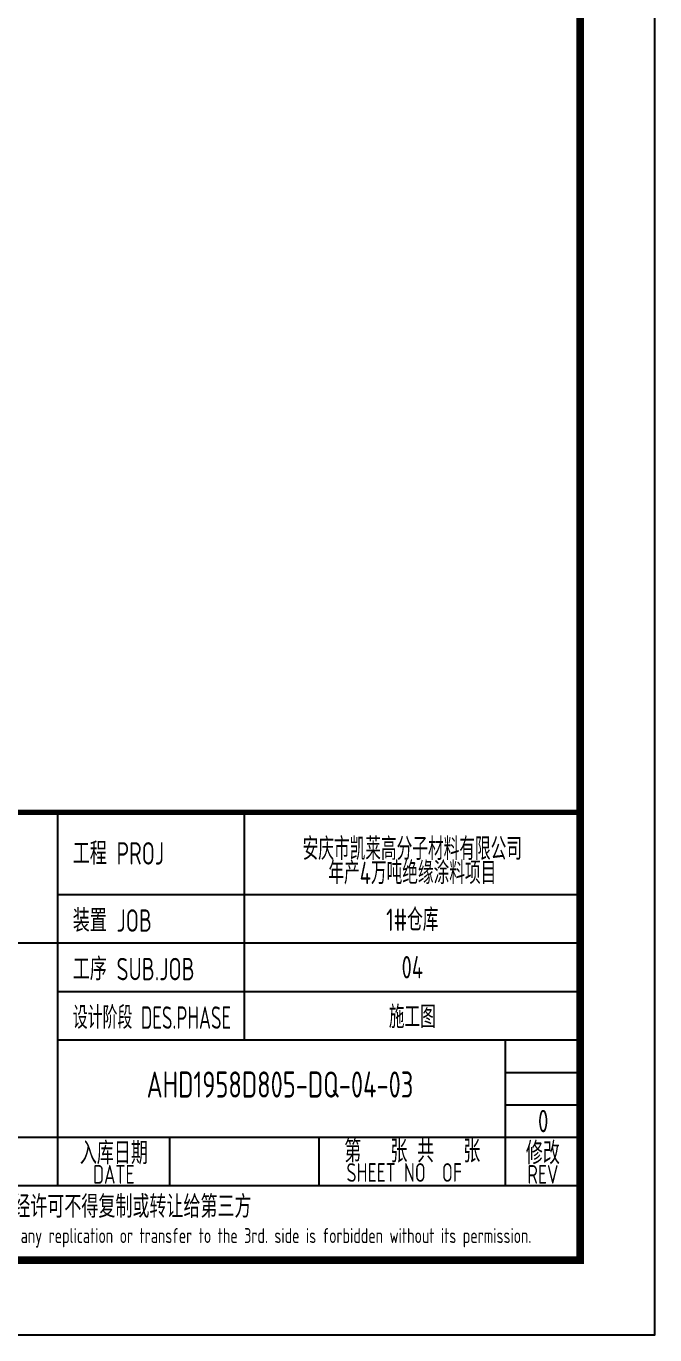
# Model space of a CAD drawing. Extents: x 4532298 to 10139194, y -639876 to -207028.
# Drawn here: x 4625885 to 4634310, y -350159 to -332626 of the extents above; entities that cross this region are included whole.
import ezdxf
from ezdxf.enums import TextEntityAlignment as Align

# ---------------------------------------------------------------- set-up
doc = ezdxf.new("R2010")
doc.units = 0
doc.header["$LTSCALE"] = 1000
doc.header["$MEASUREMENT"] = 0
doc.layers.get('0').update_dxf_attribs({"linetype": 'CONTINUOUS'})
doc.layers.add('AXIS', color=3, linetype='CONTINUOUS')
doc.layers.add('PUB_TITLE', color=4, linetype='CONTINUOUS')
doc.styles.add('AHD', font='sceie.shx', dxfattribs={"width": 0.7, "bigfont": 'sceic.shx'})
doc.styles.add('sceie', font='sceie.shx', dxfattribs={"width": 0.7, "bigfont": 'sceic.shx'})
doc.styles.add('TSSD_Rein', font='Tssdeng.shx', dxfattribs={"width": 0.7, "bigfont": 'hztxt.shx'})

msp = doc.modelspace()

# ---------------------------------------------------------------- linework, layer by layer
for p, q in [((4626310.2, -348158.8), (4626310.2, -343158.8)), ((4628810.2, -346208.8), (4628810.2, -343158.8)), ((4633310.2, -349158.8), (4633310.2, -343158.8)), ((4626310.2, -344258.8), (4633310.2, -344258.8)), ((4615310.2, -344908.8), (4633310.2, -344908.8)), ((4626310.2, -345558.8), (4633310.2, -345558.8)), ((4626310.2, -346208.8), (4633310.2, -346208.8)), ((4632310.2, -348158.8), (4632310.2, -346208.8)), ((4632310.2, -346642.2), (4633310.2, -346642.2)), ((4632310.2, -347075.5), (4633310.2, -347075.5)), ((4615310.2, -347508.8), (4633310.2, -347508.8)), ((4627810.2, -348158.8), (4627810.2, -347508.8)), ((4629810.2, -348158.8), (4629810.2, -347508.8)), ((4615310.2, -348158.8), (4633310.2, -348158.8)), ((4615310.2, -349158.8), (4633310.2, -349158.8))]:
    msp.add_line(p, q)
msp.add_lwpolyline([(4633310.2, -343158.8, 70, 70, 0), (4615310.2, -343158.8, 70, 70, 0), (4615310.2, -349158.8, 0, 0, 0)], format="xyseb")
at = {"layer": 'PUB_TITLE', "color": 4}
msp.add_lwpolyline([(4550210.2, -350158.8), (4634310.2, -350158.8), (4634310.2, -290758.8), (4550210.2, -290758.8)], close=True, dxfattribs=at)
at = {"layer": 'PUB_TITLE', "color": 4, "const_width": 100}
msp.add_lwpolyline([(4552710.2, -349158.8), (4633310.2, -349158.8), (4633310.2, -291758.8), (4552710.2, -291758.8)], close=True, dxfattribs=at)

# ---------------------------------------------------------------- texts
at = {"style": 'AHD'}
for s, width, p in [('工程 PROJ', 0.8, (4626510.2, -343858.8)), ('工程 PROJ', 0.8, (4626510.2, -343858.8)), ('装置 JOB', 0.8, (4626510.2, -344758.8)), ('装置 JOB', 0.8, (4626510.2, -344758.8)), ('工序 SUB.JOB', 0.8, (4626510.2, -345408.8)), ('工序 SUB.JOB', 0.8, (4626510.2, -345408.8)), ('设计阶段 DES.PHASE', 0.7, (4626510.2, -346058.8)), ('设计阶段 DES.PHASE', 0.7, (4626510.2, -346058.8))]:
    msp.add_text(s, height=300, dxfattribs=dict(at, width=width)).set_placement(p)
at = {"style": 'AHD', "width": 0.8}
for s, height, p in [('入库日期', 300, (4627060.2, -347708.8)), ('入库日期', 300, (4627060.2, -347708.8)), ('第   张 共   张', 300, (4631060.2, -347683.8)), ('修改', 300, (4632810.2, -347708.8)), ('修改', 300, (4632810.2, -347708.8)), ('DATE', 250, (4627060.2, -348008.8)), ('DATE', 250, (4627060.2, -348008.8)), ('SHEET NO  OF  ', 250, (4631060.2, -347983.8)), ('SHEET NO  OF  ', 250, (4631060.2, -347983.8)), ('REV', 250, (4632810.2, -348008.8)), ('REV', 250, (4632810.2, -348008.8)), ('本文件专有权属安徽华东化工医药工程有限责任公司所有,未经许可不得复制或转让给第三方', 300, (4624310.2, -348458.8)), ('本文件专有权属安徽华东化工医药工程有限责任公司所有,未经许可不得复制或转让给第三方', 300, (4624310.2, -348458.8)), ('The proprietary right of this document belongs to Anhui Huadong Chemical And Medical Engineering  Co.,Ltd.  and any replication or transfer to the 3rd. side is forbidden without its permission. ', 200, (4624310.2, -348858.8))]:
    msp.add_text(s, height=height, dxfattribs=at).set_placement(p, align=Align.MIDDLE)
at = {"width": 0.8}
for tag, text, height, style, p in [('AHD1958D805-DQ-04-03', '200320-02-040', 350, 'sceie', (4629286.8, -346805.1)), ('0', '0', 300, 'AHD', (4632814.2, -347295)), ('0', '0', 300, 'AHD', (4632814.2, -347295))]:
    msp.add_attdef(tag, text=text, height=height, dxfattribs=dict(at, style=style)).set_placement(p, align=Align.MIDDLE)
at = {"layer": 'AXIS', "style": 'TSSD_Rein', "width": 0.7}
for s, p in [('安庆市凯莱高分子材料有限公司', (4631060.2, -343631.3)), ('年产4万吨绝缘涂料项目', (4631060.2, -343954.3)), ('1#仓库', (4631060.2, -344583.8)), ('04', (4631060.2, -345233.8)), ('施工图', (4631060.2, -345883.8))]:
    msp.add_text(s, height=300, dxfattribs=at).set_placement(p, align=Align.MIDDLE)

doc.saveas('drawing.dxf')
